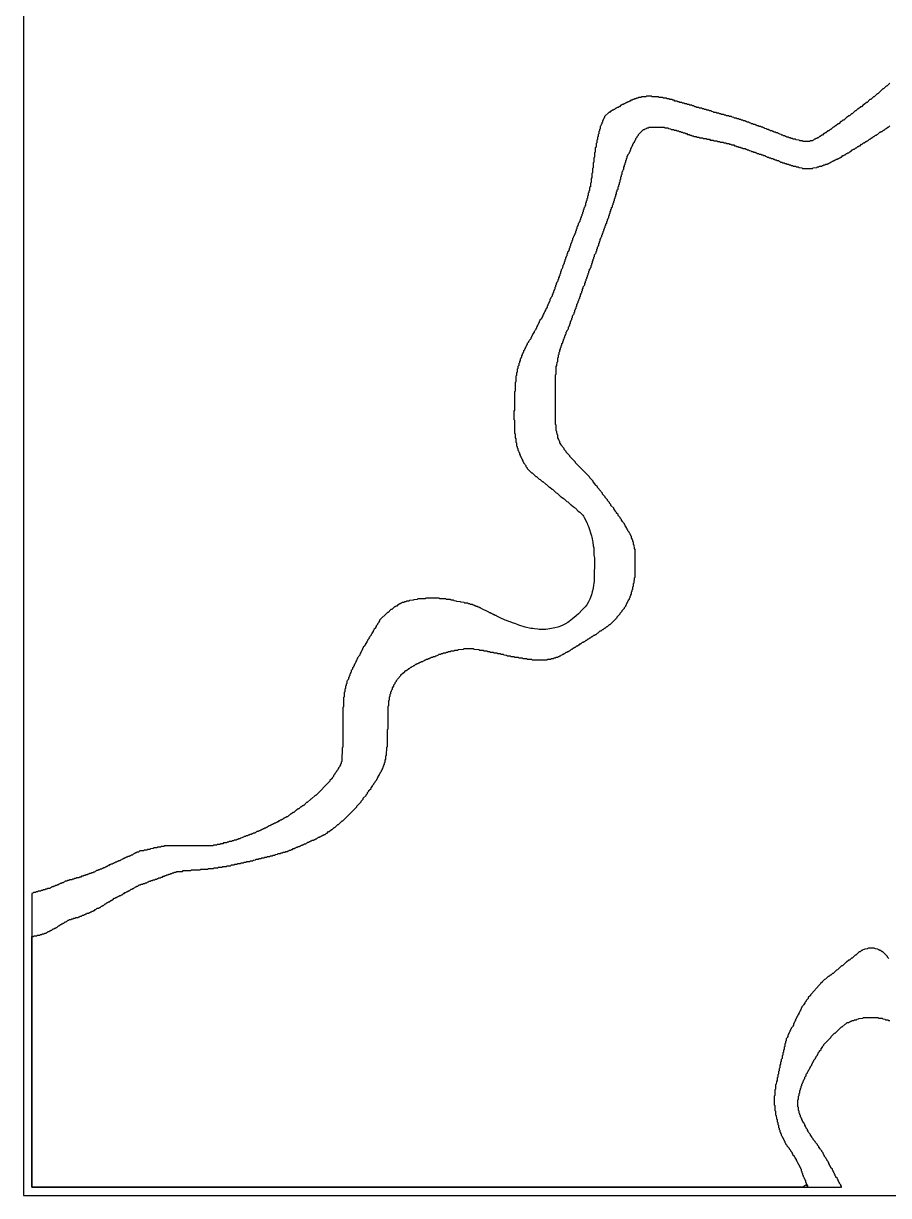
# Model space of a CAD drawing. Header units: millimetres. Extents: x 0 to 6416, y -3898 to 1268.
# Drawn here: x 5197 to 5806, y -2598 to -1772 of the extents above; entities that cross this region are included whole.
import ezdxf

# ---------------------------------------------------------------- set-up
doc = ezdxf.new("R2010")
doc.units = ezdxf.units.MM
for name, color, linetype in [('CUT_OUTER', 1, 'Continuous'), ('ENGRAVE_NEXT', 3, 'Continuous'), ('SHEET_EDGE', 7, 'Continuous')]:
    doc.layers.add(name, color=color, linetype=linetype)

msp = doc.modelspace()

# ---------------------------------------------------------------- linework, layer by layer
at = {"layer": 'CUT_OUTER'}
msp.add_lwpolyline([(5807.27, -1814.4), (5805.3, -1816.36), (5804.77, -1816.4), (5802.8, -1818.36), (5802.27, -1818.4), (5798.8, -1821.86), (5798.3, -1821.88), (5796.3, -1823.86), (5795.77, -1823.9), (5793.8, -1825.86), (5793.27, -1825.9), (5791.3, -1827.86), (5790.8, -1827.88), (5789.3, -1829.37), (5788.8, -1829.38), (5787.3, -1830.87), (5786.8, -1830.88), (5785.3, -1832.37), (5784.8, -1832.38), (5783.3, -1833.87), (5782.8, -1833.88), (5780.8, -1835.87), (5780.3, -1835.88), (5778.8, -1837.37), (5778.3, -1837.38), (5777.3, -1838.37), (5776.78, -1838.4), (5774.8, -1840.37), (5774.3, -1840.38), (5773.3, -1841.37), (5772.78, -1841.4), (5771.3, -1842.87), (5770.78, -1842.9), (5769.3, -1844.37), (5768.8, -1844.38), (5767.8, -1845.37), (5767.3, -1845.38), (5765.8, -1846.86), (5765.3, -1846.88), (5764.3, -1847.86), (5763.8, -1847.88), (5762.3, -1849.36), (5761.8, -1849.38), (5761.3, -1849.86), (5760.8, -1849.88), (5759.8, -1850.86), (5759.3, -1850.88), (5758.3, -1851.86), (5757.76, -1851.9), (5756.8, -1852.85), (5756.3, -1852.87), (5755.8, -1853.35), (5755.3, -1853.37), (5754.8, -1853.85), (5754.3, -1853.87), (5753.8, -1854.35), (5753.24, -1854.4), (5752.8, -1854.84), (5751.3, -1854.87), (5750.8, -1855.34), (5746.3, -1855.34), (5745.8, -1854.87), (5743.8, -1854.85), (5743.3, -1854.38), (5741.3, -1854.35), (5740.8, -1853.88), (5739.3, -1853.85), (5738.8, -1853.38), (5737.8, -1853.36), (5737.3, -1852.88), (5736.3, -1852.86), (5735.8, -1852.38), (5734.8, -1852.36), (5734.34, -1851.9), (5733.8, -1851.86), (5733.3, -1851.38), (5732.3, -1851.36), (5731.84, -1850.9), (5731.3, -1850.87), (5730.8, -1850.38), (5729.8, -1850.36), (5729.34, -1849.9), (5728.8, -1849.87), (5728.3, -1849.38), (5727.3, -1849.37), (5726.8, -1848.88), (5725.8, -1848.86), (5725.33, -1848.4), (5724.8, -1848.37), (5724.3, -1847.88), (5723.3, -1847.87), (5722.83, -1847.4), (5722.3, -1847.37), (5721.8, -1846.88), (5720.8, -1846.87), (5720.3, -1846.38), (5719.3, -1846.37), (5718.83, -1845.9), (5718.3, -1845.87), (5717.8, -1845.38), (5716.8, -1845.37), (5716.3, -1844.88), (5715.3, -1844.87), (5714.8, -1844.38), (5713.8, -1844.37), (5713.33, -1843.9), (5712.8, -1843.87), (5712.3, -1843.38), (5711.3, -1843.37), (5710.8, -1842.88), (5709.8, -1842.87), (5709.3, -1842.38), (5708.3, -1842.37), (5707.8, -1841.88), (5706.8, -1841.87), (5706.33, -1841.4), (5705.8, -1841.37), (5705.3, -1840.89), (5704.3, -1840.87), (5703.8, -1840.39), (5702.8, -1840.37), (5702.3, -1839.89), (5701.3, -1839.87), (5700.8, -1839.39), (5699.8, -1839.37), (5699.3, -1838.89), (5697.8, -1838.87), (5697.3, -1838.39), (5696.3, -1838.37), (5695.8, -1837.89), (5694.3, -1837.87), (5693.8, -1837.39), (5692.3, -1837.37), (5691.8, -1836.89), (5690.8, -1836.87), (5690.3, -1836.39), (5688.8, -1836.37), (5688.3, -1835.89), (5687.3, -1835.87), (5686.8, -1835.39), (5685.3, -1835.37), (5684.8, -1834.89), (5683.3, -1834.87), (5682.8, -1834.39), (5681.8, -1834.37), (5681.3, -1833.89), (5680.3, -1833.88), (5679.8, -1833.39), (5678.3, -1833.37), (5677.8, -1832.89), (5676.8, -1832.87), (5676.3, -1832.39), (5675.3, -1832.38), (5674.8, -1831.89), (5673.3, -1831.87), (5672.8, -1831.39), (5671.3, -1831.37), (5670.8, -1830.89), (5669.8, -1830.87), (5669.3, -1830.39), (5668.3, -1830.38), (5667.8, -1829.89), (5666.3, -1829.87), (5665.8, -1829.39), (5664.8, -1829.38), (5664.3, -1828.89), (5662.8, -1828.87), (5662.3, -1828.39), (5661.3, -1828.38), (5660.8, -1827.89), (5659.3, -1827.87), (5658.8, -1827.39), (5657.8, -1827.38), (5657.3, -1826.89), (5655.8, -1826.87), (5655.3, -1826.39), (5654.3, -1826.38), (5653.8, -1825.89), (5652.3, -1825.88), (5651.8, -1825.39), (5650.3, -1825.38), (5649.8, -1824.89), (5647.8, -1824.88), (5647.3, -1824.39), (5644.8, -1824.38), (5644.3, -1823.89), (5639.8, -1823.88), (5639.3, -1823.39), (5635.8, -1823.39), (5635.3, -1823.88), (5632.3, -1823.89), (5631.8, -1824.38), (5630.3, -1824.39), (5629.8, -1824.88), (5628.8, -1824.89), (5628.3, -1825.38), (5627.3, -1825.39), (5626.8, -1825.88), (5626.28, -1825.9), (5625.8, -1826.38), (5624.8, -1826.39), (5624.3, -1826.88), (5623.8, -1826.89), (5623.3, -1827.38), (5622.8, -1827.39), (5622.3, -1827.88), (5621.8, -1827.89), (5621.3, -1828.38), (5620.8, -1828.39), (5620.3, -1828.88), (5619.78, -1828.9), (5619.3, -1829.38), (5618.8, -1829.39), (5618.3, -1829.88), (5617.8, -1829.89), (5616.8, -1830.87), (5616.3, -1830.88), (5615.8, -1831.38), (5615.3, -1831.38), (5614.8, -1831.88), (5614.3, -1831.89), (5613.3, -1832.87), (5612.8, -1832.88), (5612.3, -1833.38), (5611.78, -1833.4), (5610.8, -1834.37), (5610.3, -1834.38), (5609.8, -1834.88), (5609.3, -1834.89), (5606.3, -1837.88), (5606.28, -1838.4), (5605.79, -1838.9), (5605.78, -1839.4), (5605.29, -1839.9), (5605.28, -1840.4), (5604.79, -1840.9), (5604.77, -1841.9), (5604.3, -1842.37), (5604.27, -1842.9), (5603.79, -1843.4), (5603.77, -1844.4), (5603.28, -1844.9), (5603.27, -1846.4), (5602.78, -1846.9), (5602.77, -1847.9), (5602.28, -1848.4), (5602.27, -1849.9), (5601.78, -1850.4), (5601.76, -1851.9), (5601.28, -1852.4), (5601.26, -1853.9), (5600.78, -1854.4), (5600.76, -1856.4), (5600.28, -1856.9), (5600.26, -1859.4), (5599.78, -1859.9), (5599.76, -1862.9), (5599.28, -1863.4), (5599.26, -1866.4), (5598.78, -1866.9), (5598.76, -1869.9), (5598.28, -1870.4), (5598.26, -1873.9), (5597.78, -1874.4), (5597.76, -1877.4), (5597.28, -1877.9), (5597.26, -1880.9), (5596.78, -1881.4), (5596.76, -1884.4), (5596.28, -1884.9), (5596.26, -1887.4), (5595.78, -1887.9), (5595.76, -1889.9), (5595.28, -1890.4), (5595.26, -1891.4), (5594.78, -1891.9), (5594.76, -1893.4), (5594.28, -1893.9), (5594.26, -1895.4), (5593.78, -1895.9), (5593.76, -1896.9), (5593.28, -1897.4), (5593.26, -1898.4), (5592.78, -1898.9), (5592.76, -1900.4), (5592.28, -1900.9), (5592.26, -1901.9), (5591.78, -1902.4), (5591.76, -1903.4), (5591.28, -1903.9), (5591.26, -1904.9), (5590.78, -1905.4), (5590.76, -1906.4), (5590.28, -1906.9), (5590.26, -1907.9), (5589.8, -1908.36), (5589.77, -1908.9), (5589.28, -1909.4), (5589.27, -1910.4), (5588.78, -1910.9), (5588.76, -1911.9), (5588.3, -1912.36), (5588.27, -1912.9), (5587.78, -1913.4), (5587.76, -1914.4), (5587.3, -1914.86), (5587.27, -1915.4), (5586.78, -1915.9), (5586.77, -1916.9), (5586.28, -1917.4), (5586.27, -1918.4), (5585.78, -1918.9), (5585.76, -1919.9), (5585.3, -1920.36), (5585.27, -1920.9), (5584.78, -1921.4), (5584.77, -1921.9), (5584.28, -1922.4), (5584.27, -1923.4), (5583.78, -1923.9), (5583.77, -1924.9), (5583.28, -1925.4), (5583.26, -1926.4), (5582.8, -1926.86), (5582.77, -1927.4), (5582.28, -1927.9), (5582.27, -1928.9), (5581.78, -1929.4), (5581.77, -1930.4), (5581.28, -1930.9), (5581.26, -1931.9), (5580.8, -1932.36), (5580.77, -1932.9), (5580.28, -1933.4), (5580.27, -1934.4), (5579.78, -1934.9), (5579.76, -1935.9), (5579.3, -1936.36), (5579.27, -1936.9), (5578.78, -1937.4), (5578.77, -1938.4), (5578.28, -1938.9), (5578.27, -1939.9), (5577.78, -1940.4), (5577.76, -1941.4), (5577.3, -1941.86), (5577.27, -1942.4), (5576.78, -1942.9), (5576.76, -1944.4), (5576.3, -1944.86), (5576.27, -1945.4), (5575.78, -1945.9), (5575.77, -1946.9), (5575.28, -1947.4), (5575.26, -1948.4), (5574.78, -1948.9), (5574.76, -1949.9), (5574.3, -1950.36), (5574.27, -1950.9), (5573.78, -1951.4), (5573.76, -1952.4), (5573.28, -1952.9), (5573.26, -1953.9), (5572.8, -1954.36), (5572.77, -1954.9), (5572.28, -1955.4), (5572.26, -1956.4), (5571.78, -1956.9), (5571.76, -1957.9), (5571.28, -1958.4), (5571.26, -1959.4), (5570.8, -1959.86), (5570.76, -1960.4), (5570.28, -1960.9), (5570.26, -1961.9), (5569.8, -1962.36), (5569.76, -1962.9), (5569.28, -1963.4), (5569.26, -1964.4), (5568.8, -1964.86), (5568.76, -1965.4), (5568.28, -1965.9), (5568.27, -1966.4), (5567.78, -1966.9), (5567.76, -1967.9), (5567.3, -1968.36), (5567.26, -1968.9), (5566.78, -1969.4), (5566.76, -1969.9), (5566.28, -1970.4), (5566.27, -1970.9), (5565.78, -1971.4), (5565.76, -1972.4), (5565.3, -1972.86), (5565.26, -1973.4), (5564.78, -1973.9), (5564.76, -1974.4), (5564.28, -1974.9), (5564.26, -1975.4), (5563.78, -1975.9), (5563.76, -1976.4), (5563.28, -1976.9), (5563.26, -1977.4), (5562.78, -1977.9), (5562.76, -1978.4), (5562.28, -1978.9), (5562.26, -1979.4), (5561.78, -1979.9), (5561.76, -1980.4), (5560.78, -1981.4), (5560.77, -1981.9), (5560.28, -1982.4), (5560.27, -1982.9), (5559.78, -1983.4), (5559.77, -1983.9), (5559.28, -1984.4), (5559.27, -1984.9), (5558.78, -1985.4), (5558.77, -1985.9), (5558.28, -1986.4), (5558.27, -1986.9), (5557.78, -1987.4), (5557.76, -1987.9), (5557.28, -1988.4), (5557.26, -1988.9), (5556.78, -1989.4), (5556.76, -1989.9), (5555.78, -1990.9), (5555.77, -1991.4), (5555.28, -1991.9), (5555.27, -1992.4), (5554.78, -1992.9), (5554.76, -1993.4), (5554.28, -1993.9), (5554.26, -1994.4), (5553.3, -1995.37), (5553.27, -1995.9), (5552.78, -1996.4), (5552.76, -1996.9), (5551.78, -1997.9), (5551.77, -1998.4), (5551.28, -1998.9), (5551.27, -1999.4), (5550.78, -1999.9), (5550.77, -2000.4), (5550.28, -2000.9), (5550.27, -2001.4), (5549.8, -2001.87), (5549.77, -2002.4), (5549.28, -2002.9), (5549.26, -2003.9), (5548.8, -2004.36), (5548.76, -2004.9), (5548.28, -2005.4), (5548.27, -2005.9), (5547.78, -2006.4), (5547.76, -2007.4), (5547.3, -2007.86), (5547.27, -2008.4), (5546.78, -2008.9), (5546.76, -2009.9), (5546.28, -2010.4), (5546.26, -2011.4), (5545.78, -2011.9), (5545.76, -2013.4), (5545.28, -2013.9), (5545.26, -2015.4), (5544.78, -2015.9), (5544.76, -2017.9), (5544.28, -2018.4), (5544.26, -2020.4), (5543.78, -2020.9), (5543.75, -2024.9), (5543.28, -2025.4), (5543.25, -2031.4), (5542.78, -2031.9), (5542.75, -2044.9), (5542.28, -2045.4), (5542.27, -2051.4), (5542.74, -2051.9), (5542.77, -2060.9), (5543.24, -2061.4), (5543.27, -2064.4), (5543.74, -2064.9), (5543.77, -2067.4), (5544.24, -2067.9), (5544.27, -2069.9), (5544.74, -2070.4), (5544.77, -2071.4), (5545.23, -2071.9), (5545.26, -2072.9), (5545.73, -2073.4), (5545.76, -2074.4), (5546.23, -2074.9), (5546.26, -2075.9), (5546.73, -2076.4), (5546.76, -2076.9), (5547.23, -2077.4), (5547.25, -2077.9), (5547.72, -2078.4), (5547.75, -2078.9), (5548.22, -2079.4), (5548.25, -2079.9), (5548.72, -2080.4), (5548.8, -2080.98), (5549.22, -2081.4), (5549.25, -2081.9), (5550.2, -2082.9), (5550.24, -2083.4), (5550.71, -2083.9), (5550.75, -2084.4), (5551.7, -2085.4), (5551.8, -2085.98), (5554.71, -2088.9), (5554.8, -2088.98), (5555.3, -2089.04), (5557.68, -2091.4), (5557.8, -2091.49), (5558.3, -2091.57), (5560.16, -2093.4), (5560.3, -2093.51), (5560.8, -2093.59), (5562.3, -2095.02), (5562.8, -2095.12), (5564.8, -2097.04), (5565.3, -2097.15), (5567.1, -2098.9), (5567.3, -2099.05), (5567.8, -2099.18), (5569.3, -2100.57), (5569.8, -2100.71), (5572.06, -2102.9), (5572.3, -2103.09), (5572.8, -2103.25), (5575.02, -2105.4), (5575.3, -2105.62), (5575.8, -2105.79), (5577.3, -2107.15), (5577.8, -2107.34), (5579.45, -2108.9), (5579.8, -2109.18), (5580.3, -2109.4), (5581.9, -2110.9), (5582.3, -2111.21), (5582.8, -2111.45), (5584.34, -2112.9), (5584.8, -2113.26), (5585.3, -2113.53), (5585.71, -2113.9), (5587.8, -2115.95), (5588.8, -2116.67), (5589.3, -2117.13), (5590.97, -2118.9), (5591.38, -2119.4), (5591.99, -2120.4), (5593.99, -2124.4), (5594.32, -2125.4), (5594.99, -2126.9), (5597.11, -2133.4), (5597.29, -2134.4), (5597.59, -2135.4), (5597.8, -2136.9), (5598.07, -2137.9), (5598.31, -2140.4), (5598.62, -2141.9), (5598.76, -2146.9), (5599.09, -2148.9), (5599.15, -2151.4), (5599.02, -2162.4), (5598.9, -2165.4), (5598.75, -2166.9), (5598.53, -2167.9), (5598.18, -2170.4), (5597.63, -2172.9), (5597.08, -2174.9), (5596, -2177.9), (5595.02, -2179.9), (5593.79, -2181.9), (5592.64, -2183.4), (5590.79, -2185.4), (5587.82, -2188.4), (5586.3, -2189.82), (5583.8, -2191.86), (5581.3, -2193.78), (5580.3, -2194.45), (5578.3, -2195.64), (5577.3, -2196.14), (5574.8, -2197.19), (5573.3, -2197.7), (5571.3, -2198.25), (5568.8, -2198.78), (5564.8, -2199.39), (5562.8, -2199.49), (5560.3, -2199.41), (5559.3, -2199.23), (5556.8, -2199.02), (5555.8, -2198.79), (5554.3, -2198.59), (5550.3, -2197.69), (5545.8, -2196.32), (5543.8, -2195.5), (5541.3, -2194.73), (5539.8, -2194.05), (5538.8, -2193.78), (5537.3, -2193.07), (5536.3, -2192.81), (5532.8, -2191.09), (5532.3, -2190.91), (5531.8, -2190.61), (5531.3, -2190.44), (5530.8, -2190.12), (5530.3, -2189.96), (5529.8, -2189.63), (5529.3, -2189.48), (5528.8, -2189.15), (5528.3, -2188.99), (5527.8, -2188.66), (5527.3, -2188.51), (5526.8, -2188.17), (5526.3, -2188.03), (5525.8, -2187.68), (5525.3, -2187.55), (5524.8, -2187.19), (5524.3, -2187.06), (5523.8, -2186.7), (5523.3, -2186.58), (5522.8, -2186.21), (5522.3, -2186.09), (5521.8, -2185.71), (5521.3, -2185.61), (5520.8, -2185.22), (5520.3, -2185.12), (5519.8, -2184.73), (5519.3, -2184.64), (5518.8, -2184.24), (5518.3, -2184.15), (5517.8, -2183.75), (5517.3, -2183.67), (5516.8, -2183.27), (5515.8, -2183.15), (5515.3, -2182.76), (5514.8, -2182.69), (5514.3, -2182.28), (5513.8, -2182.21), (5513.3, -2181.8), (5511.8, -2181.7), (5511.3, -2181.3), (5510.3, -2181.22), (5509.8, -2180.81), (5507.8, -2180.72), (5507.3, -2180.31), (5505.3, -2180.23), (5504.8, -2179.82), (5502.3, -2179.73), (5501.8, -2179.32), (5500.3, -2179.25), (5499.8, -2178.83), (5498.3, -2178.76), (5497.8, -2178.34), (5494.8, -2178.27), (5494.3, -2177.84), (5490.3, -2177.79), (5489.8, -2177.35), (5480.3, -2177.36), (5479.8, -2177.81), (5474.8, -2177.87), (5474.3, -2178.33), (5471.8, -2178.37), (5471.3, -2178.83), (5468.8, -2178.87), (5468.3, -2179.34), (5466.8, -2179.37), (5466.3, -2179.85), (5465.3, -2179.87), (5464.8, -2180.35), (5463.8, -2180.37), (5463.3, -2180.86), (5462.76, -2180.9), (5462.3, -2181.36), (5461.8, -2181.37), (5461.3, -2181.86), (5460.8, -2181.87), (5459.8, -2182.85), (5459.3, -2182.87), (5458.8, -2183.36), (5458.27, -2183.4), (5456.3, -2185.35), (5455.77, -2185.4), (5453.8, -2187.35), (5453.27, -2187.4), (5447.78, -2192.9), (5447.76, -2193.4), (5447.28, -2193.9), (5447.26, -2194.4), (5446.3, -2195.37), (5446.26, -2195.9), (5445.28, -2196.9), (5445.26, -2197.4), (5444.77, -2197.9), (5444.76, -2198.4), (5443.78, -2199.4), (5443.76, -2199.9), (5443.27, -2200.4), (5443.26, -2200.9), (5442.28, -2201.9), (5442.26, -2202.4), (5441.77, -2202.9), (5441.76, -2203.4), (5440.8, -2204.36), (5440.76, -2204.9), (5440.27, -2205.4), (5440.26, -2205.9), (5439.28, -2206.9), (5439.26, -2207.4), (5438.77, -2207.9), (5438.76, -2208.4), (5437.78, -2209.4), (5437.76, -2209.9), (5437.27, -2210.4), (5437.26, -2210.9), (5436.28, -2211.9), (5436.26, -2212.4), (5435.78, -2212.9), (5435.76, -2213.4), (5435.28, -2213.9), (5435.26, -2214.4), (5434.77, -2214.9), (5434.76, -2215.4), (5434.27, -2215.9), (5434.26, -2216.4), (5433.77, -2216.9), (5433.76, -2217.4), (5432.78, -2218.4), (5432.76, -2218.9), (5432.28, -2219.4), (5432.26, -2219.9), (5431.78, -2220.4), (5431.76, -2220.9), (5431.28, -2221.4), (5431.26, -2221.9), (5430.78, -2222.4), (5430.76, -2222.9), (5430.28, -2223.4), (5430.26, -2223.9), (5429.78, -2224.4), (5429.76, -2224.9), (5429.3, -2225.36), (5429.26, -2225.9), (5428.78, -2226.4), (5428.75, -2227.4), (5427.78, -2228.4), (5427.76, -2229.4), (5427.3, -2229.86), (5427.26, -2230.4), (5426.78, -2230.9), (5426.76, -2231.9), (5426.3, -2232.36), (5426.26, -2232.9), (5425.78, -2233.4), (5425.76, -2234.4), (5425.3, -2234.86), (5425.26, -2235.4), (5424.78, -2235.9), (5424.76, -2237.4), (5424.28, -2237.9), (5424.26, -2238.9), (5423.78, -2239.4), (5423.76, -2240.9), (5423.28, -2241.4), (5423.26, -2243.4), (5422.78, -2243.9), (5422.76, -2246.9), (5422.28, -2247.4), (5422.25, -2253.9), (5421.78, -2254.4), (5421.76, -2281.9), (5421.74, -2282.4), (5421.27, -2282.9), (5421.24, -2291.9), (5421.21, -2292.4), (5420.76, -2292.9), (5420.71, -2293.9), (5420.25, -2294.4), (5420.22, -2294.9), (5419.75, -2295.4), (5419.72, -2295.9), (5418.76, -2296.9), (5418.73, -2297.4), (5418.26, -2297.9), (5418.23, -2298.4), (5417.3, -2299.34), (5417.23, -2299.9), (5416.26, -2300.9), (5416.24, -2301.4), (5415.26, -2302.4), (5415.24, -2302.9), (5414.26, -2303.9), (5414.24, -2304.4), (5412.76, -2305.9), (5412.74, -2306.4), (5402.8, -2316.35), (5402.26, -2316.4), (5399.8, -2318.85), (5399.27, -2318.9), (5396.8, -2321.35), (5396.27, -2321.4), (5394.3, -2323.35), (5393.8, -2323.37), (5392.8, -2324.36), (5392.3, -2324.38), (5390.8, -2325.86), (5390.3, -2325.88), (5389.3, -2326.86), (5388.8, -2326.88), (5387.3, -2328.36), (5386.8, -2328.38), (5385.8, -2329.36), (5385.3, -2329.38), (5384.3, -2330.36), (5383.77, -2330.4), (5382.8, -2331.36), (5382.3, -2331.37), (5381.8, -2331.86), (5381.3, -2331.88), (5380.8, -2332.36), (5380.3, -2332.38), (5379.3, -2333.36), (5378.8, -2333.38), (5378.3, -2333.86), (5377.8, -2333.88), (5377.3, -2334.36), (5376.8, -2334.38), (5376.3, -2334.86), (5375.8, -2334.88), (5375.3, -2335.36), (5374.8, -2335.38), (5374.3, -2335.86), (5373.8, -2335.88), (5373.3, -2336.37), (5372.8, -2336.38), (5372.3, -2336.87), (5371.8, -2336.88), (5371.3, -2337.37), (5370.8, -2337.38), (5370.3, -2337.87), (5369.8, -2337.88), (5369.3, -2338.37), (5368.8, -2338.38), (5368.3, -2338.87), (5367.8, -2338.88), (5367.3, -2339.37), (5366.8, -2339.38), (5366.3, -2339.87), (5365.8, -2339.88), (5365.3, -2340.37), (5364.8, -2340.38), (5364.3, -2340.87), (5363.8, -2340.88), (5363.3, -2341.36), (5362.8, -2341.38), (5362.3, -2341.86), (5361.3, -2341.88), (5360.8, -2342.37), (5360.26, -2342.4), (5359.8, -2342.86), (5358.8, -2342.88), (5358.3, -2343.37), (5357.76, -2343.4), (5357.3, -2343.86), (5356.3, -2343.88), (5355.8, -2344.37), (5355.26, -2344.4), (5354.8, -2344.86), (5353.8, -2344.88), (5353.3, -2345.37), (5352.3, -2345.38), (5351.8, -2345.87), (5351.26, -2345.9), (5350.8, -2346.36), (5349.8, -2346.38), (5349.3, -2346.87), (5348.3, -2346.88), (5347.8, -2347.37), (5347.26, -2347.4), (5346.8, -2347.86), (5345.3, -2347.88), (5344.8, -2348.37), (5343.8, -2348.38), (5343.3, -2348.86), (5341.8, -2348.88), (5341.3, -2349.37), (5340.3, -2349.38), (5339.8, -2349.86), (5337.8, -2349.88), (5337.3, -2350.36), (5335.8, -2350.38), (5335.3, -2350.86), (5333.3, -2350.88), (5332.8, -2351.36), (5330.8, -2351.38), (5330.3, -2351.86), (5296.3, -2351.89), (5295.8, -2352.37), (5293.8, -2352.39), (5293.3, -2352.87), (5291.3, -2352.89), (5290.8, -2353.37), (5288.8, -2353.39), (5288.3, -2353.87), (5286.3, -2353.89), (5285.8, -2354.37), (5284.3, -2354.38), (5283.8, -2354.87), (5281.8, -2354.89), (5281.3, -2355.37), (5278.8, -2355.39), (5277.8, -2356.37), (5276.8, -2356.38), (5276.3, -2356.87), (5275.8, -2356.88), (5275.3, -2357.37), (5274.8, -2357.38), (5274.3, -2357.87), (5273.8, -2357.88), (5273.3, -2358.37), (5272.8, -2358.38), (5272.3, -2358.87), (5271.77, -2358.9), (5271.3, -2359.37), (5270.3, -2359.38), (5269.8, -2359.87), (5269.3, -2359.88), (5268.8, -2360.37), (5268.3, -2360.38), (5267.8, -2360.87), (5267.3, -2360.88), (5266.8, -2361.37), (5266.3, -2361.38), (5265.8, -2361.87), (5265.26, -2361.9), (5264.8, -2362.36), (5263.8, -2362.38), (5263.3, -2362.87), (5262.8, -2362.88), (5262.3, -2363.37), (5261.8, -2363.38), (5261.3, -2363.87), (5260.8, -2363.88), (5260.3, -2364.36), (5259.76, -2364.4), (5259.3, -2364.86), (5258.3, -2364.88), (5257.8, -2365.37), (5257.3, -2365.38), (5256.8, -2365.87), (5256.3, -2365.88), (5255.8, -2366.36), (5255.3, -2366.38), (5254.8, -2366.86), (5254.3, -2366.88), (5253.8, -2367.36), (5253.3, -2367.38), (5252.8, -2367.86), (5252.26, -2367.9), (5251.8, -2368.36), (5250.8, -2368.38), (5250.3, -2368.86), (5249.76, -2368.9), (5249.3, -2369.36), (5248.3, -2369.38), (5247.8, -2369.86), (5247.3, -2369.88), (5246.8, -2370.36), (5246.26, -2370.4), (5245.8, -2370.86), (5244.8, -2370.88), (5244.3, -2371.36), (5243.3, -2371.38), (5242.8, -2371.86), (5242.26, -2371.9), (5241.8, -2372.36), (5240.8, -2372.38), (5240.3, -2372.86), (5239.3, -2372.88), (5238.8, -2373.36), (5237.8, -2373.38), (5237.3, -2373.86), (5236.3, -2373.88), (5235.8, -2374.36), (5234.3, -2374.38), (5233.8, -2374.86), (5232.8, -2374.88), (5232.3, -2375.36), (5231.3, -2375.38), (5230.8, -2375.86), (5229.3, -2375.88), (5228.8, -2376.36), (5227.8, -2376.38), (5227.3, -2376.86), (5226.3, -2376.88), (5225.8, -2377.36), (5225.26, -2377.4), (5224.8, -2377.86), (5223.8, -2377.88), (5223.3, -2378.36), (5222.8, -2378.38), (5222.3, -2378.86), (5221.8, -2378.87), (5221.3, -2379.36), (5220.75, -2379.4), (5220.3, -2379.85), (5219.3, -2379.88), (5218.8, -2380.36), (5218.25, -2380.4), (5217.8, -2380.85), (5216.8, -2380.88), (5216.3, -2381.36), (5215.75, -2381.4), (5215.3, -2381.85), (5213.8, -2381.88), (5213.3, -2382.35), (5212.3, -2382.38), (5211.8, -2382.85), (5210.8, -2382.88), (5210.3, -2383.35), (5209.3, -2383.38), (5208.8, -2383.85), (5207.3, -2383.88), (5206.8, -2384.36), (5205.8, -2384.38), (5205.3, -2384.86), (5203.8, -2384.88), (5203.3, -2385.36), (5202.8, -2385.38), (5202.8, -2592.4), (5202.8, -2592.4), (5772.61, -2592.4), (5772.8, -2592.29), (5772.91, -2592.4), (5773.32, -2592.4), (5773.32, -2591.9), (5772.83, -2591.4), (5772.82, -2590.9), (5771.83, -2589.9), (5771.82, -2589.4), (5771.33, -2588.9), (5771.32, -2588.4), (5770.83, -2587.9), (5770.82, -2587.4), (5770.33, -2586.9), (5770.32, -2586.4), (5769.34, -2585.4), (5769.32, -2584.9), (5768.83, -2584.4), (5768.82, -2583.9), (5768.33, -2583.4), (5768.32, -2582.9), (5767.83, -2582.4), (5767.82, -2581.9), (5767.33, -2581.4), (5767.32, -2580.9), (5766.83, -2580.4), (5766.82, -2579.9), (5765.84, -2578.9), (5765.82, -2578.4), (5765.33, -2577.9), (5765.32, -2577.4), (5764.83, -2576.9), (5764.82, -2576.4), (5764.33, -2575.9), (5764.32, -2575.4), (5763.83, -2574.9), (5763.82, -2574.4), (5762.84, -2573.4), (5762.82, -2572.9), (5762.33, -2572.4), (5762.3, -2571.87), (5761.34, -2570.9), (5761.32, -2570.4), (5760.83, -2569.9), (5760.82, -2569.4), (5760.33, -2568.9), (5760.32, -2568.4), (5759.33, -2567.4), (5759.32, -2566.9), (5758.34, -2565.9), (5758.32, -2565.4), (5757.34, -2564.4), (5757.32, -2563.9), (5756.34, -2562.9), (5756.32, -2562.4), (5754.84, -2560.9), (5754.8, -2560.37), (5753.34, -2558.9), (5753.32, -2558.4), (5752.34, -2557.4), (5752.33, -2556.9), (5751.34, -2555.9), (5751.3, -2555.36), (5750.35, -2554.4), (5750.33, -2553.9), (5749.84, -2553.4), (5749.83, -2552.9), (5749.34, -2552.4), (5749.33, -2551.9), (5748.35, -2550.9), (5748.33, -2550.4), (5747.85, -2549.9), (5747.83, -2549.4), (5747.35, -2548.9), (5747.33, -2548.4), (5746.85, -2547.9), (5746.83, -2547.4), (5746.35, -2546.9), (5746.33, -2546.4), (5745.85, -2545.9), (5745.83, -2545.4), (5745.35, -2544.9), (5745.33, -2544.4), (5744.86, -2543.9), (5744.8, -2543.34), (5744.36, -2542.9), (5744.33, -2541.9), (5743.86, -2541.4), (5743.8, -2540.83), (5743.37, -2540.4), (5743.33, -2538.9), (5742.87, -2538.4), (5742.83, -2536.4), (5742.37, -2535.9), (5742.37, -2530.9), (5742.83, -2530.4), (5742.87, -2528.4), (5743.33, -2527.9), (5743.36, -2526.4), (5743.83, -2525.9), (5743.86, -2524.4), (5744.33, -2523.9), (5744.36, -2522.9), (5744.83, -2522.4), (5744.86, -2521.4), (5745.33, -2520.9), (5745.36, -2519.9), (5745.8, -2519.46), (5745.85, -2518.9), (5746.33, -2518.4), (5746.36, -2517.4), (5746.8, -2516.96), (5746.85, -2516.4), (5747.33, -2515.9), (5747.36, -2514.9), (5748.33, -2513.9), (5748.36, -2512.9), (5749.33, -2511.9), (5749.35, -2511.4), (5749.83, -2510.9), (5749.85, -2510.4), (5750.33, -2509.9), (5750.35, -2509.4), (5750.83, -2508.9), (5750.85, -2508.4), (5751.33, -2507.9), (5751.35, -2507.4), (5752.33, -2506.4), (5752.35, -2505.9), (5752.83, -2505.4), (5752.85, -2504.9), (5753.33, -2504.4), (5753.35, -2503.9), (5753.83, -2503.4), (5753.85, -2502.9), (5754.83, -2501.9), (5754.85, -2501.4), (5755.33, -2500.9), (5755.35, -2500.4), (5756.33, -2499.4), (5756.35, -2498.9), (5756.83, -2498.4), (5756.85, -2497.9), (5757.83, -2496.9), (5757.85, -2496.4), (5758.83, -2495.4), (5758.85, -2494.9), (5759.83, -2493.9), (5759.86, -2493.4), (5760.83, -2492.4), (5760.86, -2491.9), (5765.8, -2486.94), (5765.86, -2486.4), (5768.3, -2483.96), (5768.84, -2483.9), (5773.3, -2479.47), (5773.8, -2479.44), (5775.8, -2477.48), (5776.3, -2477.44), (5777.3, -2476.49), (5778.3, -2476.44), (5778.8, -2475.97), (5779.3, -2475.94), (5779.8, -2475.47), (5780.38, -2475.4), (5780.8, -2474.98), (5781.8, -2474.94), (5782.3, -2474.48), (5783.8, -2474.44), (5784.3, -2473.97), (5785.3, -2473.94), (5785.8, -2473.48), (5788.3, -2473.43), (5788.8, -2472.97), (5794.8, -2472.94), (5798.8, -2472.97), (5799.3, -2473.43), (5801.8, -2473.47), (5802.3, -2473.93), (5803.8, -2473.96), (5804.3, -2474.43), (5805.8, -2474.46), (5806.3, -2474.93), (5807.3, -2474.96)], dxfattribs=at)
at = {"layer": 'ENGRAVE_NEXT'}
msp.add_lwpolyline([(5806.63, -2431.4), (5805.69, -2430.4), (5805.59, -2429.9), (5802.3, -2426.67), (5801.8, -2426.56), (5800.8, -2425.69), (5800.3, -2425.57), (5799.8, -2425.19), (5799.3, -2425.08), (5798.8, -2424.72), (5797.3, -2424.55), (5796.8, -2424.22), (5796.3, -2424.13), (5794.3, -2424.08), (5792.3, -2424.12), (5791.8, -2424.2), (5791.6, -2424.4), (5791.3, -2424.54), (5789.8, -2424.68), (5789.3, -2425.04), (5788.3, -2425.18), (5787.8, -2425.56), (5787.3, -2425.66), (5786.3, -2426.53), (5785.8, -2426.63), (5783.43, -2428.9), (5783.3, -2428.99), (5782.8, -2429.06), (5780.91, -2430.9), (5780.8, -2430.98), (5780.3, -2431.04), (5778.8, -2432.47), (5778.3, -2432.53), (5776.8, -2433.97), (5776.3, -2434.02), (5773.88, -2436.4), (5773.3, -2436.5), (5770.37, -2439.4), (5769.8, -2439.49), (5767.36, -2441.9), (5766.8, -2441.98), (5765.8, -2442.95), (5765.3, -2442.98), (5764.3, -2443.95), (5763.8, -2443.99), (5761.86, -2445.9), (5761.3, -2445.99), (5759.38, -2447.9), (5759.3, -2448.45), (5758.8, -2448.5), (5758.4, -2448.9), (5758.3, -2449.46), (5754.87, -2452.9), (5754.8, -2453.45), (5751.37, -2456.9), (5751.34, -2457.4), (5749.87, -2458.9), (5749.8, -2459.45), (5748.37, -2460.9), (5748.34, -2461.4), (5747.36, -2462.4), (5747.34, -2462.9), (5746.36, -2463.9), (5746.3, -2464.45), (5745.36, -2465.4), (5745.34, -2465.9), (5744.86, -2466.4), (5744.84, -2466.9), (5744.36, -2467.4), (5744.33, -2467.9), (5743.85, -2468.4), (5743.83, -2468.9), (5743.35, -2469.4), (5743.33, -2469.9), (5742.85, -2470.4), (5742.83, -2470.9), (5742.35, -2471.4), (5742.33, -2471.9), (5741.85, -2472.4), (5741.83, -2472.9), (5741.35, -2473.4), (5741.33, -2473.9), (5740.85, -2474.4), (5740.83, -2474.9), (5740.35, -2475.4), (5740.33, -2475.9), (5739.85, -2476.4), (5739.83, -2476.9), (5739.35, -2477.4), (5739.32, -2478.4), (5738.84, -2478.9), (5738.83, -2479.4), (5737.85, -2480.4), (5737.83, -2480.9), (5737.35, -2481.4), (5737.33, -2481.9), (5736.85, -2482.4), (5736.83, -2482.9), (5736.35, -2483.4), (5736.33, -2483.9), (5735.85, -2484.4), (5735.8, -2484.95), (5735.35, -2485.4), (5735.33, -2486.4), (5734.85, -2486.9), (5734.8, -2487.45), (5734.35, -2487.9), (5734.32, -2489.4), (5733.85, -2489.9), (5733.82, -2490.9), (5733.35, -2491.4), (5733.32, -2493.4), (5732.84, -2493.9), (5732.82, -2495.4), (5732.34, -2495.9), (5732.32, -2497.4), (5731.84, -2497.9), (5731.82, -2499.4), (5731.34, -2499.9), (5731.32, -2501.9), (5730.84, -2502.4), (5730.82, -2503.9), (5730.34, -2504.4), (5730.32, -2505.9), (5729.84, -2506.4), (5729.82, -2508.4), (5729.33, -2508.9), (5729.32, -2510.4), (5728.83, -2510.9), (5728.82, -2512.9), (5728.33, -2513.4), (5728.32, -2514.9), (5727.83, -2515.4), (5727.82, -2517.4), (5727.33, -2517.9), (5727.32, -2519.9), (5726.83, -2520.4), (5726.82, -2523.4), (5726.33, -2523.9), (5726.32, -2527.9), (5725.83, -2528.4), (5725.83, -2534.4), (5726.32, -2534.9), (5726.33, -2538.4), (5726.82, -2538.9), (5726.83, -2541.4), (5727.32, -2541.9), (5727.33, -2544.4), (5727.82, -2544.9), (5727.83, -2546.4), (5728.32, -2546.9), (5728.33, -2548.4), (5728.82, -2548.9), (5728.83, -2550.4), (5729.32, -2550.9), (5729.33, -2551.9), (5729.82, -2552.4), (5729.84, -2553.4), (5730.3, -2553.86), (5730.33, -2554.4), (5730.82, -2554.9), (5730.84, -2555.9), (5731.3, -2556.36), (5731.33, -2556.9), (5731.82, -2557.4), (5731.83, -2557.9), (5732.32, -2558.4), (5732.33, -2558.9), (5732.82, -2559.4), (5732.83, -2559.9), (5733.32, -2560.4), (5733.33, -2560.9), (5733.82, -2561.4), (5733.84, -2561.9), (5734.82, -2562.9), (5734.83, -2563.4), (5736.32, -2564.9), (5736.33, -2565.4), (5737.32, -2566.4), (5737.33, -2566.9), (5738.32, -2567.9), (5738.33, -2568.4), (5738.82, -2568.9), (5738.83, -2569.4), (5739.82, -2570.4), (5739.83, -2570.9), (5740.32, -2571.4), (5740.33, -2571.9), (5741.32, -2572.9), (5741.33, -2573.4), (5741.82, -2573.9), (5741.83, -2574.4), (5742.32, -2574.9), (5742.33, -2575.4), (5742.82, -2575.9), (5742.83, -2576.4), (5743.32, -2576.9), (5743.33, -2577.4), (5743.82, -2577.9), (5743.83, -2578.4), (5744.32, -2578.9), (5744.33, -2579.4), (5744.81, -2579.9), (5744.83, -2580.9), (5745.32, -2581.4), (5745.33, -2582.4), (5745.82, -2582.9), (5745.83, -2583.9), (5746.3, -2584.37), (5746.33, -2584.9), (5746.82, -2585.4), (5746.83, -2586.4), (5747.3, -2586.87), (5747.33, -2587.4), (5747.81, -2587.9), (5747.83, -2588.9), (5748.3, -2589.37), (5748.32, -2589.9), (5748.81, -2590.4), (5748.82, -2590.9), (5749.31, -2591.4), (5749.32, -2591.9), (5749.81, -2592.4), (5749.26, -2592.4), (5749.2, -2591.9), (5748.3, -2591.01), (5747.8, -2591.17), (5747.3, -2591.45), (5746.03, -2592.4), (5202.8, -2592.4), (5202.8, -2415.88), (5203.8, -2415.86), (5204.3, -2415.38), (5206.3, -2415.35), (5206.8, -2414.87), (5208.3, -2414.85), (5208.8, -2414.37), (5209.8, -2414.35), (5210.3, -2413.87), (5211.3, -2413.85), (5211.8, -2413.37), (5212.8, -2413.34), (5213.24, -2412.9), (5213.8, -2412.85), (5214.3, -2412.37), (5214.8, -2412.35), (5215.3, -2411.87), (5215.8, -2411.85), (5216.3, -2411.37), (5216.8, -2411.35), (5217.8, -2410.37), (5218.3, -2410.35), (5218.8, -2409.87), (5219.3, -2409.85), (5219.8, -2409.37), (5220.3, -2409.35), (5221.26, -2408.4), (5221.8, -2408.35), (5222.8, -2407.37), (5223.3, -2407.36), (5223.8, -2406.87), (5224.3, -2406.86), (5224.8, -2406.37), (5225.3, -2406.35), (5226.3, -2405.38), (5226.8, -2405.36), (5227.3, -2404.88), (5227.8, -2404.86), (5228.3, -2404.38), (5228.8, -2404.36), (5229.3, -2403.88), (5230.3, -2403.86), (5230.8, -2403.38), (5231.8, -2403.36), (5232.3, -2402.88), (5233.3, -2402.86), (5233.8, -2402.38), (5235.3, -2402.35), (5235.75, -2401.9), (5236.3, -2401.86), (5236.8, -2401.38), (5237.8, -2401.35), (5238.3, -2400.87), (5239.3, -2400.85), (5239.75, -2400.4), (5240.3, -2400.35), (5240.8, -2399.87), (5241.3, -2399.86), (5241.8, -2399.38), (5242.8, -2399.35), (5243.25, -2398.9), (5243.8, -2398.85), (5244.3, -2398.37), (5244.8, -2398.35), (5245.3, -2397.87), (5245.8, -2397.86), (5246.3, -2397.37), (5246.8, -2397.36), (5247.3, -2396.87), (5247.8, -2396.85), (5248.8, -2395.88), (5249.8, -2395.85), (5250.3, -2395.37), (5250.8, -2395.35), (5251.8, -2394.37), (5252.3, -2394.36), (5252.8, -2393.87), (5253.3, -2393.85), (5254.3, -2392.87), (5254.8, -2392.86), (5255.8, -2391.88), (5256.3, -2391.86), (5256.8, -2391.37), (5257.3, -2391.36), (5258.3, -2390.38), (5258.8, -2390.36), (5259.3, -2389.88), (5259.8, -2389.86), (5260.8, -2388.88), (5261.3, -2388.86), (5261.8, -2388.38), (5262.3, -2388.36), (5262.8, -2387.88), (5263.3, -2387.86), (5263.8, -2387.38), (5264.3, -2387.36), (5264.8, -2386.88), (5265.3, -2386.86), (5265.8, -2386.38), (5266.3, -2386.36), (5267.3, -2385.38), (5267.8, -2385.37), (5268.3, -2384.88), (5268.8, -2384.86), (5269.3, -2384.38), (5269.8, -2384.36), (5270.3, -2383.88), (5270.8, -2383.86), (5271.3, -2383.38), (5271.8, -2383.36), (5272.8, -2382.38), (5273.3, -2382.37), (5273.8, -2381.88), (5274.3, -2381.87), (5274.8, -2381.38), (5275.3, -2381.37), (5275.8, -2380.88), (5276.3, -2380.87), (5276.8, -2380.38), (5277.3, -2380.36), (5278.3, -2379.38), (5279.3, -2379.37), (5279.8, -2378.88), (5280.8, -2378.87), (5281.3, -2378.38), (5282.3, -2378.36), (5282.8, -2377.88), (5283.8, -2377.86), (5284.26, -2377.4), (5284.8, -2377.37), (5285.3, -2376.88), (5286.3, -2376.86), (5286.8, -2376.38), (5287.8, -2376.36), (5288.3, -2375.88), (5289.3, -2375.86), (5289.8, -2375.38), (5290.8, -2375.36), (5291.26, -2374.9), (5291.8, -2374.87), (5292.3, -2374.38), (5293.3, -2374.37), (5293.8, -2373.88), (5294.8, -2373.87), (5295.3, -2373.38), (5296.3, -2373.36), (5296.77, -2372.9), (5297.3, -2372.87), (5297.8, -2372.38), (5298.8, -2372.37), (5299.3, -2371.88), (5300.3, -2371.87), (5300.77, -2371.4), (5301.3, -2371.37), (5301.8, -2370.88), (5302.8, -2370.87), (5303.3, -2370.38), (5304.3, -2370.37), (5304.8, -2369.89), (5308.8, -2369.87), (5309.3, -2369.39), (5314.8, -2369.37), (5315.3, -2368.89), (5321.3, -2368.87), (5321.8, -2368.39), (5326.8, -2368.37), (5327.3, -2367.89), (5330.8, -2367.87), (5331.3, -2367.39), (5333.8, -2367.37), (5334.3, -2366.89), (5336.8, -2366.87), (5337.3, -2366.39), (5339.8, -2366.37), (5340.3, -2365.89), (5342.8, -2365.87), (5343.3, -2365.38), (5345.3, -2365.37), (5345.8, -2364.88), (5347.3, -2364.87), (5347.8, -2364.39), (5349.8, -2364.37), (5350.3, -2363.88), (5351.8, -2363.87), (5352.3, -2363.38), (5353.8, -2363.37), (5354.3, -2362.88), (5356.3, -2362.87), (5356.8, -2362.38), (5358.3, -2362.37), (5358.8, -2361.88), (5360.3, -2361.87), (5360.8, -2361.38), (5362.3, -2361.37), (5362.8, -2360.88), (5364.3, -2360.87), (5364.8, -2360.38), (5366.3, -2360.37), (5366.8, -2359.88), (5368.3, -2359.87), (5368.8, -2359.38), (5370.3, -2359.36), (5370.8, -2358.88), (5372.3, -2358.86), (5372.8, -2358.38), (5373.8, -2358.37), (5374.3, -2357.88), (5375.8, -2357.86), (5376.3, -2357.38), (5377.8, -2357.36), (5378.3, -2356.88), (5379.3, -2356.86), (5379.8, -2356.38), (5381.3, -2356.36), (5381.8, -2355.88), (5382.8, -2355.86), (5383.26, -2355.4), (5383.8, -2355.36), (5384.3, -2354.88), (5385.3, -2354.86), (5385.76, -2354.4), (5386.3, -2354.36), (5386.8, -2353.88), (5387.8, -2353.86), (5388.26, -2353.4), (5388.8, -2353.36), (5389.3, -2352.88), (5389.8, -2352.86), (5390.3, -2352.38), (5391.3, -2352.36), (5391.76, -2351.9), (5392.3, -2351.86), (5392.8, -2351.38), (5393.3, -2351.36), (5393.8, -2350.88), (5394.3, -2350.86), (5394.8, -2350.38), (5395.8, -2350.36), (5396.26, -2349.9), (5396.8, -2349.86), (5397.3, -2349.37), (5397.8, -2349.36), (5398.3, -2348.87), (5398.8, -2348.86), (5399.3, -2348.38), (5399.8, -2348.36), (5400.3, -2347.88), (5401.3, -2347.85), (5401.8, -2347.37), (5402.3, -2347.36), (5402.8, -2346.87), (5403.3, -2346.86), (5403.8, -2346.37), (5404.3, -2346.36), (5404.8, -2345.87), (5405.3, -2345.86), (5405.8, -2345.37), (5406.3, -2345.35), (5406.8, -2344.87), (5407.3, -2344.85), (5407.8, -2344.37), (5408.3, -2344.35), (5408.8, -2343.87), (5409.3, -2343.85), (5410.26, -2342.9), (5410.8, -2342.85), (5411.8, -2341.87), (5412.3, -2341.85), (5413.8, -2340.37), (5414.3, -2340.35), (5415.8, -2338.87), (5416.3, -2338.85), (5418.26, -2336.9), (5418.8, -2336.85), (5421.3, -2334.37), (5421.8, -2334.35), (5431.75, -2324.4), (5431.77, -2323.9), (5434.75, -2320.9), (5434.77, -2320.4), (5436.25, -2318.9), (5436.3, -2318.36), (5438.25, -2316.4), (5438.27, -2315.9), (5439.25, -2314.9), (5439.27, -2314.4), (5440.25, -2313.4), (5440.27, -2312.9), (5441.74, -2311.4), (5441.77, -2310.9), (5442.75, -2309.9), (5442.77, -2309.4), (5443.74, -2308.4), (5443.77, -2307.9), (5444.74, -2306.9), (5444.8, -2306.35), (5445.74, -2305.4), (5445.76, -2304.9), (5446.24, -2304.4), (5446.27, -2303.9), (5446.75, -2303.4), (5446.77, -2302.9), (5447.74, -2301.9), (5447.76, -2301.4), (5448.24, -2300.9), (5448.26, -2300.4), (5448.74, -2299.9), (5448.76, -2299.4), (5449.24, -2298.9), (5449.26, -2298.4), (5449.74, -2297.9), (5449.8, -2297.33), (5450.23, -2296.9), (5450.27, -2295.9), (5450.74, -2295.4), (5450.8, -2294.83), (5451.23, -2294.4), (5451.26, -2293.4), (5451.73, -2292.9), (5451.76, -2291.4), (5452.23, -2290.9), (5452.27, -2288.4), (5452.73, -2287.9), (5452.77, -2282.4), (5453.24, -2281.9), (5453.25, -2281.4), (5453.27, -2269.9), (5453.74, -2269.4), (5453.76, -2268.9), (5453.78, -2253.4), (5454.25, -2252.9), (5454.28, -2249.4), (5454.76, -2248.9), (5454.78, -2246.9), (5455.26, -2246.4), (5455.28, -2244.9), (5455.76, -2244.4), (5455.78, -2243.4), (5456.26, -2242.9), (5456.28, -2241.9), (5456.76, -2241.4), (5456.78, -2240.4), (5457.76, -2239.4), (5457.78, -2238.4), (5458.76, -2237.4), (5458.8, -2236.87), (5459.76, -2235.9), (5459.77, -2235.4), (5460.26, -2234.9), (5460.3, -2234.37), (5462.76, -2231.9), (5462.78, -2231.4), (5464.3, -2229.87), (5464.8, -2229.85), (5466.26, -2228.4), (5466.8, -2228.35), (5468.3, -2226.87), (5468.8, -2226.85), (5469.8, -2225.87), (5470.3, -2225.85), (5470.8, -2225.37), (5471.3, -2225.35), (5471.8, -2224.87), (5472.3, -2224.85), (5473.3, -2223.87), (5473.8, -2223.85), (5474.3, -2223.37), (5474.8, -2223.35), (5475.3, -2222.87), (5475.8, -2222.85), (5476.25, -2222.4), (5476.8, -2222.35), (5477.3, -2221.87), (5478.3, -2221.84), (5478.74, -2221.4), (5479.3, -2221.35), (5479.8, -2220.87), (5480.3, -2220.85), (5480.8, -2220.37), (5481.8, -2220.34), (5482.24, -2219.9), (5482.8, -2219.85), (5483.3, -2219.37), (5483.8, -2219.35), (5484.3, -2218.87), (5485.3, -2218.85), (5485.8, -2218.37), (5486.8, -2218.34), (5487.3, -2217.87), (5488.3, -2217.84), (5488.74, -2217.4), (5489.3, -2217.35), (5489.8, -2216.87), (5490.8, -2216.85), (5491.3, -2216.37), (5492.3, -2216.35), (5492.8, -2215.87), (5494.3, -2215.85), (5494.8, -2215.37), (5495.8, -2215.35), (5496.3, -2214.87), (5497.8, -2214.85), (5498.3, -2214.38), (5500.3, -2214.35), (5500.8, -2213.88), (5502.8, -2213.85), (5503.3, -2213.38), (5506.8, -2213.35), (5507.3, -2212.88), (5513.8, -2212.88), (5514.3, -2213.36), (5517.8, -2213.38), (5518.3, -2213.86), (5520.8, -2213.88), (5521.3, -2214.36), (5523.3, -2214.38), (5523.8, -2214.86), (5525.3, -2214.88), (5525.8, -2215.36), (5527.8, -2215.38), (5528.3, -2215.86), (5530.3, -2215.88), (5530.8, -2216.36), (5532.8, -2216.38), (5533.3, -2216.86), (5534.8, -2216.88), (5535.3, -2217.36), (5537.3, -2217.38), (5537.8, -2217.86), (5539.8, -2217.88), (5540.3, -2218.36), (5542.3, -2218.38), (5542.8, -2218.86), (5545.3, -2218.88), (5545.8, -2219.36), (5548.3, -2219.38), (5548.8, -2219.86), (5551.3, -2219.88), (5551.8, -2220.36), (5554.8, -2220.38), (5555.3, -2220.86), (5565.8, -2220.85), (5566.3, -2220.38), (5568.3, -2220.35), (5568.8, -2219.88), (5570.3, -2219.85), (5570.8, -2219.38), (5571.8, -2219.36), (5572.3, -2218.88), (5573.3, -2218.86), (5573.76, -2218.4), (5574.3, -2218.36), (5574.8, -2217.88), (5575.3, -2217.86), (5575.8, -2217.38), (5576.3, -2217.36), (5576.8, -2216.88), (5577.3, -2216.86), (5577.8, -2216.38), (5578.3, -2216.36), (5579.3, -2215.38), (5579.8, -2215.37), (5580.3, -2214.88), (5580.8, -2214.87), (5581.3, -2214.38), (5581.8, -2214.36), (5582.77, -2213.4), (5583.3, -2213.37), (5584.3, -2212.38), (5584.8, -2212.37), (5585.3, -2211.88), (5585.8, -2211.87), (5586.78, -2210.9), (5587.3, -2210.87), (5588.3, -2209.88), (5588.8, -2209.87), (5589.3, -2209.38), (5589.8, -2209.37), (5590.8, -2208.38), (5591.3, -2208.37), (5591.8, -2207.88), (5592.3, -2207.87), (5593.3, -2206.88), (5593.8, -2206.87), (5594.8, -2205.88), (5595.3, -2205.87), (5595.8, -2205.38), (5596.3, -2205.37), (5597.27, -2204.4), (5597.8, -2204.37), (5598.8, -2203.38), (5599.3, -2203.37), (5599.8, -2202.88), (5600.3, -2202.86), (5601.3, -2201.88), (5601.8, -2201.86), (5603.3, -2200.38), (5603.8, -2200.36), (5604.8, -2199.38), (5605.3, -2199.36), (5606.3, -2198.38), (5606.8, -2198.36), (5607.8, -2197.38), (5608.3, -2197.36), (5609.8, -2195.87), (5610.3, -2195.85), (5615.25, -2190.9), (5615.27, -2190.4), (5617.25, -2188.4), (5617.27, -2187.9), (5618.75, -2186.4), (5618.77, -2185.9), (5620.25, -2184.4), (5620.27, -2183.9), (5621.24, -2182.9), (5621.27, -2182.4), (5621.75, -2181.9), (5621.77, -2181.4), (5622.25, -2180.9), (5622.27, -2180.4), (5622.75, -2179.9), (5622.77, -2179.4), (5623.25, -2178.9), (5623.27, -2178.4), (5623.75, -2177.9), (5623.8, -2177.34), (5624.24, -2176.9), (5624.27, -2175.9), (5624.75, -2175.4), (5624.8, -2174.84), (5625.24, -2174.4), (5625.27, -2172.9), (5625.74, -2172.4), (5625.77, -2171.4), (5626.24, -2170.9), (5626.27, -2169.4), (5626.74, -2168.9), (5626.77, -2166.9), (5627.24, -2166.4), (5627.27, -2162.9), (5627.74, -2162.4), (5627.74, -2142.9), (5627.27, -2142.4), (5627.23, -2139.9), (5626.77, -2139.4), (5626.73, -2137.9), (5626.27, -2137.4), (5626.24, -2136.4), (5625.8, -2135.96), (5625.74, -2135.4), (5625.27, -2134.9), (5625.24, -2133.9), (5624.8, -2133.46), (5624.74, -2132.9), (5624.27, -2132.4), (5624.25, -2131.9), (5623.77, -2131.4), (5623.74, -2130.9), (5622.77, -2129.9), (5622.75, -2129.4), (5622.27, -2128.9), (5622.25, -2128.4), (5621.77, -2127.9), (5621.75, -2127.4), (5620.77, -2126.4), (5620.75, -2125.9), (5620.27, -2125.4), (5620.25, -2124.9), (5619.3, -2123.94), (5619.25, -2123.4), (5618.27, -2122.4), (5618.26, -2121.9), (5617.27, -2120.9), (5617.26, -2120.4), (5615.8, -2118.93), (5615.76, -2118.4), (5614.78, -2117.4), (5614.76, -2116.9), (5613.78, -2115.9), (5613.76, -2115.4), (5612.78, -2114.4), (5612.76, -2113.9), (5610.8, -2111.93), (5610.76, -2111.4), (5609.78, -2110.4), (5609.76, -2109.9), (5608.3, -2108.43), (5608.26, -2107.9), (5606.78, -2106.4), (5606.76, -2105.9), (5604.78, -2103.9), (5604.76, -2103.4), (5603.78, -2102.4), (5603.76, -2101.9), (5601.28, -2099.4), (5601.26, -2098.9), (5599.78, -2097.4), (5599.76, -2096.9), (5598.28, -2095.4), (5598.26, -2094.9), (5595.8, -2092.43), (5595.76, -2091.9), (5585.8, -2081.93), (5585.76, -2081.4), (5581.8, -2077.43), (5581.76, -2076.9), (5579.3, -2074.43), (5579.26, -2073.9), (5577.8, -2072.43), (5577.76, -2071.9), (5576.78, -2070.9), (5576.76, -2070.4), (5575.78, -2069.4), (5575.76, -2068.9), (5574.78, -2067.9), (5574.76, -2066.9), (5574.3, -2066.44), (5574.27, -2065.9), (5573.78, -2065.4), (5573.77, -2064.9), (5573.28, -2064.4), (5573.26, -2062.4), (5572.78, -2061.9), (5572.76, -2059.9), (5572.28, -2059.4), (5572.26, -2055.4), (5571.78, -2054.9), (5571.78, -2019.9), (5572.26, -2019.4), (5572.28, -2013.9), (5572.76, -2013.4), (5572.78, -2010.9), (5573.26, -2010.4), (5573.28, -2007.9), (5573.76, -2007.4), (5573.78, -2005.9), (5574.26, -2005.4), (5574.28, -2003.9), (5574.77, -2003.4), (5574.78, -2002.4), (5575.27, -2001.9), (5575.28, -2000.9), (5575.77, -2000.4), (5575.78, -1999.4), (5576.27, -1998.9), (5576.28, -1997.9), (5576.77, -1997.4), (5576.78, -1996.4), (5577.27, -1995.9), (5577.28, -1994.9), (5577.77, -1994.4), (5577.8, -1993.86), (5578.26, -1993.4), (5578.28, -1992.4), (5578.77, -1991.9), (5578.8, -1991.36), (5579.26, -1990.9), (5579.28, -1989.9), (5579.77, -1989.4), (5579.78, -1988.9), (5580.27, -1988.4), (5580.3, -1987.86), (5580.76, -1987.4), (5580.78, -1986.4), (5581.27, -1985.9), (5581.3, -1985.36), (5581.76, -1984.9), (5581.78, -1983.9), (5582.27, -1983.4), (5582.28, -1982.4), (5582.77, -1981.9), (5582.8, -1981.36), (5583.27, -1980.9), (5583.28, -1979.9), (5583.77, -1979.4), (5583.78, -1978.4), (5584.27, -1977.9), (5584.3, -1977.36), (5584.77, -1976.9), (5584.78, -1975.9), (5585.27, -1975.4), (5585.28, -1974.4), (5585.77, -1973.9), (5585.8, -1973.37), (5586.27, -1972.9), (5586.28, -1971.9), (5586.77, -1971.4), (5586.78, -1970.4), (5587.27, -1969.9), (5587.3, -1969.37), (5587.77, -1968.9), (5587.78, -1967.9), (5588.27, -1967.4), (5588.28, -1966.4), (5588.77, -1965.9), (5588.78, -1964.9), (5589.27, -1964.4), (5589.28, -1963.4), (5589.77, -1962.9), (5589.8, -1962.37), (5590.27, -1961.9), (5590.28, -1960.9), (5590.77, -1960.4), (5590.78, -1959.4), (5591.27, -1958.9), (5591.28, -1957.9), (5591.77, -1957.4), (5591.8, -1956.87), (5592.27, -1956.4), (5592.28, -1955.4), (5592.77, -1954.9), (5592.78, -1953.9), (5593.27, -1953.4), (5593.28, -1952.4), (5593.77, -1951.9), (5593.8, -1951.37), (5594.27, -1950.9), (5594.28, -1949.9), (5594.77, -1949.4), (5594.78, -1948.4), (5595.27, -1947.9), (5595.28, -1946.9), (5595.77, -1946.4), (5595.78, -1945.4), (5596.27, -1944.9), (5596.3, -1944.37), (5596.77, -1943.9), (5596.78, -1942.9), (5597.27, -1942.4), (5597.28, -1941.4), (5597.77, -1940.9), (5597.78, -1939.9), (5598.27, -1939.4), (5598.28, -1938.4), (5598.77, -1937.9), (5598.78, -1936.9), (5599.27, -1936.4), (5599.28, -1935.4), (5599.77, -1934.9), (5599.8, -1934.37), (5600.27, -1933.9), (5600.28, -1932.9), (5600.77, -1932.4), (5600.78, -1931.4), (5601.27, -1930.9), (5601.28, -1929.9), (5601.77, -1929.4), (5601.8, -1928.87), (5602.27, -1928.4), (5602.28, -1927.4), (5602.77, -1926.9), (5602.78, -1925.9), (5603.27, -1925.4), (5603.28, -1924.4), (5603.77, -1923.9), (5603.78, -1922.9), (5604.27, -1922.4), (5604.28, -1921.4), (5604.77, -1920.9), (5604.8, -1920.37), (5605.27, -1919.9), (5605.28, -1918.9), (5605.77, -1918.4), (5605.78, -1917.4), (5606.27, -1916.9), (5606.3, -1916.37), (5606.77, -1915.9), (5606.78, -1914.9), (5607.27, -1914.4), (5607.28, -1913.4), (5607.77, -1912.9), (5607.78, -1911.9), (5608.27, -1911.4), (5608.28, -1910.4), (5608.77, -1909.9), (5608.8, -1909.37), (5609.27, -1908.9), (5609.28, -1907.9), (5609.77, -1907.4), (5609.78, -1906.4), (5610.27, -1905.9), (5610.28, -1904.9), (5610.77, -1904.4), (5610.78, -1903.4), (5611.27, -1902.9), (5611.28, -1901.9), (5611.77, -1901.4), (5611.78, -1900.4), (5612.27, -1899.9), (5612.28, -1898.9), (5612.77, -1898.4), (5612.78, -1897.4), (5613.27, -1896.9), (5613.28, -1895.9), (5613.77, -1895.4), (5613.78, -1894.4), (5614.27, -1893.9), (5614.28, -1892.9), (5614.76, -1892.4), (5614.78, -1890.9), (5615.27, -1890.4), (5615.28, -1889.4), (5615.76, -1888.9), (5615.78, -1887.4), (5616.27, -1886.9), (5616.28, -1885.9), (5616.77, -1885.4), (5616.78, -1884.4), (5617.26, -1883.9), (5617.28, -1882.4), (5617.76, -1881.9), (5617.78, -1880.4), (5618.27, -1879.9), (5618.28, -1878.9), (5618.76, -1878.4), (5618.78, -1876.9), (5619.27, -1876.4), (5619.28, -1875.4), (5619.76, -1874.9), (5619.78, -1873.4), (5620.27, -1872.9), (5620.28, -1871.9), (5620.77, -1871.4), (5620.78, -1870.4), (5621.26, -1869.9), (5621.28, -1868.9), (5621.77, -1868.4), (5621.78, -1867.4), (5622.27, -1866.9), (5622.28, -1865.9), (5622.77, -1865.4), (5622.78, -1864.9), (5623.27, -1864.4), (5623.28, -1863.9), (5623.77, -1863.4), (5623.78, -1862.9), (5624.26, -1862.4), (5624.3, -1861.86), (5624.76, -1861.4), (5624.78, -1860.4), (5625.27, -1859.9), (5625.3, -1859.37), (5625.77, -1858.9), (5625.78, -1858.4), (5626.27, -1857.9), (5626.28, -1857.4), (5626.77, -1856.9), (5626.78, -1856.4), (5627.27, -1855.9), (5627.28, -1855.4), (5627.77, -1854.9), (5627.78, -1854.4), (5628.27, -1853.9), (5628.28, -1853.4), (5629.27, -1852.4), (5629.28, -1851.9), (5630.27, -1850.9), (5630.3, -1850.38), (5633.8, -1846.89), (5634.3, -1846.88), (5634.8, -1846.39), (5635.8, -1846.37), (5636.3, -1845.89), (5637.3, -1845.87), (5637.8, -1845.39), (5648.3, -1845.39), (5648.8, -1845.87), (5650.8, -1845.88), (5651.3, -1846.37), (5652.8, -1846.38), (5653.3, -1846.87), (5654.8, -1846.88), (5655.3, -1847.37), (5656.8, -1847.38), (5657.3, -1847.87), (5658.3, -1847.88), (5658.8, -1848.37), (5659.8, -1848.38), (5660.3, -1848.87), (5661.3, -1848.88), (5661.8, -1849.37), (5662.8, -1849.38), (5663.3, -1849.87), (5664.3, -1849.88), (5664.8, -1850.37), (5665.8, -1850.38), (5666.3, -1850.86), (5667.3, -1850.88), (5667.8, -1851.36), (5668.8, -1851.38), (5669.3, -1851.86), (5670.8, -1851.88), (5671.3, -1852.36), (5672.8, -1852.38), (5673.3, -1852.86), (5675.3, -1852.88), (5675.8, -1853.36), (5677.8, -1853.38), (5678.3, -1853.86), (5680.3, -1853.88), (5680.8, -1854.37), (5682.8, -1854.38), (5683.3, -1854.87), (5685.3, -1854.88), (5685.8, -1855.37), (5687.3, -1855.38), (5687.8, -1855.87), (5689.8, -1855.88), (5690.3, -1856.37), (5691.8, -1856.38), (5692.3, -1856.87), (5693.8, -1856.88), (5694.3, -1857.37), (5695.3, -1857.38), (5695.8, -1857.87), (5697.3, -1857.88), (5697.8, -1858.37), (5698.8, -1858.38), (5699.3, -1858.87), (5700.3, -1858.88), (5700.8, -1859.37), (5701.8, -1859.38), (5702.3, -1859.87), (5703.3, -1859.88), (5703.8, -1860.37), (5705.3, -1860.38), (5705.8, -1860.87), (5706.33, -1860.9), (5706.8, -1861.37), (5707.8, -1861.38), (5708.3, -1861.87), (5709.3, -1861.88), (5709.8, -1862.37), (5710.8, -1862.38), (5711.3, -1862.87), (5712.3, -1862.88), (5712.8, -1863.37), (5713.33, -1863.4), (5713.8, -1863.87), (5714.8, -1863.88), (5715.3, -1864.37), (5716.3, -1864.38), (5716.8, -1864.87), (5717.8, -1864.88), (5718.3, -1865.37), (5719.3, -1865.38), (5719.8, -1865.87), (5720.33, -1865.9), (5720.8, -1866.37), (5721.8, -1866.38), (5722.3, -1866.87), (5723.3, -1866.88), (5723.8, -1867.37), (5724.8, -1867.38), (5725.3, -1867.87), (5725.83, -1867.9), (5726.3, -1868.37), (5727.3, -1868.38), (5727.8, -1868.87), (5728.8, -1868.88), (5729.3, -1869.37), (5729.83, -1869.4), (5730.3, -1869.87), (5731.3, -1869.88), (5731.8, -1870.37), (5732.8, -1870.38), (5733.3, -1870.87), (5734.3, -1870.88), (5734.8, -1871.37), (5735.8, -1871.38), (5736.3, -1871.86), (5737.3, -1871.88), (5737.8, -1872.36), (5738.8, -1872.38), (5739.3, -1872.86), (5740.8, -1872.88), (5741.3, -1873.36), (5742.8, -1873.38), (5743.3, -1873.86), (5745.3, -1873.88), (5745.8, -1874.35), (5752.8, -1874.35), (5753.3, -1873.88), (5755.8, -1873.85), (5756.3, -1873.38), (5757.3, -1873.36), (5757.8, -1872.88), (5759.3, -1872.85), (5759.76, -1872.4), (5760.3, -1872.36), (5760.8, -1871.88), (5761.8, -1871.86), (5762.3, -1871.38), (5763.3, -1871.36), (5763.76, -1870.9), (5764.3, -1870.86), (5764.8, -1870.38), (5765.3, -1870.36), (5765.8, -1869.88), (5766.3, -1869.86), (5766.8, -1869.38), (5767.3, -1869.36), (5767.8, -1868.88), (5768.3, -1868.86), (5768.8, -1868.38), (5769.3, -1868.36), (5769.8, -1867.88), (5770.3, -1867.86), (5770.8, -1867.38), (5771.3, -1867.36), (5771.8, -1866.88), (5772.3, -1866.86), (5772.8, -1866.38), (5773.3, -1866.36), (5774.3, -1865.38), (5774.8, -1865.36), (5775.3, -1864.88), (5775.8, -1864.86), (5776.8, -1863.88), (5777.3, -1863.86), (5777.8, -1863.38), (5778.3, -1863.36), (5779.27, -1862.4), (5779.8, -1862.36), (5780.8, -1861.38), (5781.3, -1861.37), (5781.8, -1860.88), (5782.3, -1860.86), (5783.27, -1859.9), (5783.8, -1859.86), (5784.8, -1858.88), (5785.3, -1858.86), (5785.8, -1858.38), (5786.3, -1858.36), (5787.27, -1857.4), (5787.8, -1857.36), (5788.8, -1856.38), (5789.3, -1856.36), (5790.3, -1855.38), (5790.8, -1855.36), (5791.3, -1854.88), (5791.8, -1854.86), (5792.77, -1853.9), (5793.3, -1853.86), (5794.3, -1852.88), (5794.8, -1852.86), (5795.8, -1851.88), (5796.3, -1851.86), (5797.3, -1850.88), (5797.8, -1850.86), (5798.3, -1850.38), (5798.8, -1850.36), (5800.3, -1848.88), (5800.8, -1848.86), (5801.3, -1848.38), (5801.8, -1848.36), (5802.77, -1847.4), (5803.3, -1847.36), (5804.3, -1846.38), (5804.8, -1846.36), (5805.8, -1845.38), (5806.3, -1845.36), (5807.3, -1844.38)], dxfattribs=at)
at = {"layer": 'SHEET_EDGE'}
msp.add_lwpolyline([(5196.8, -2598.4), (6416, -2598.4), (6416, -1379.2), (5196.8, -1379.2)], close=True, dxfattribs=at)

doc.saveas('drawing.dxf')
